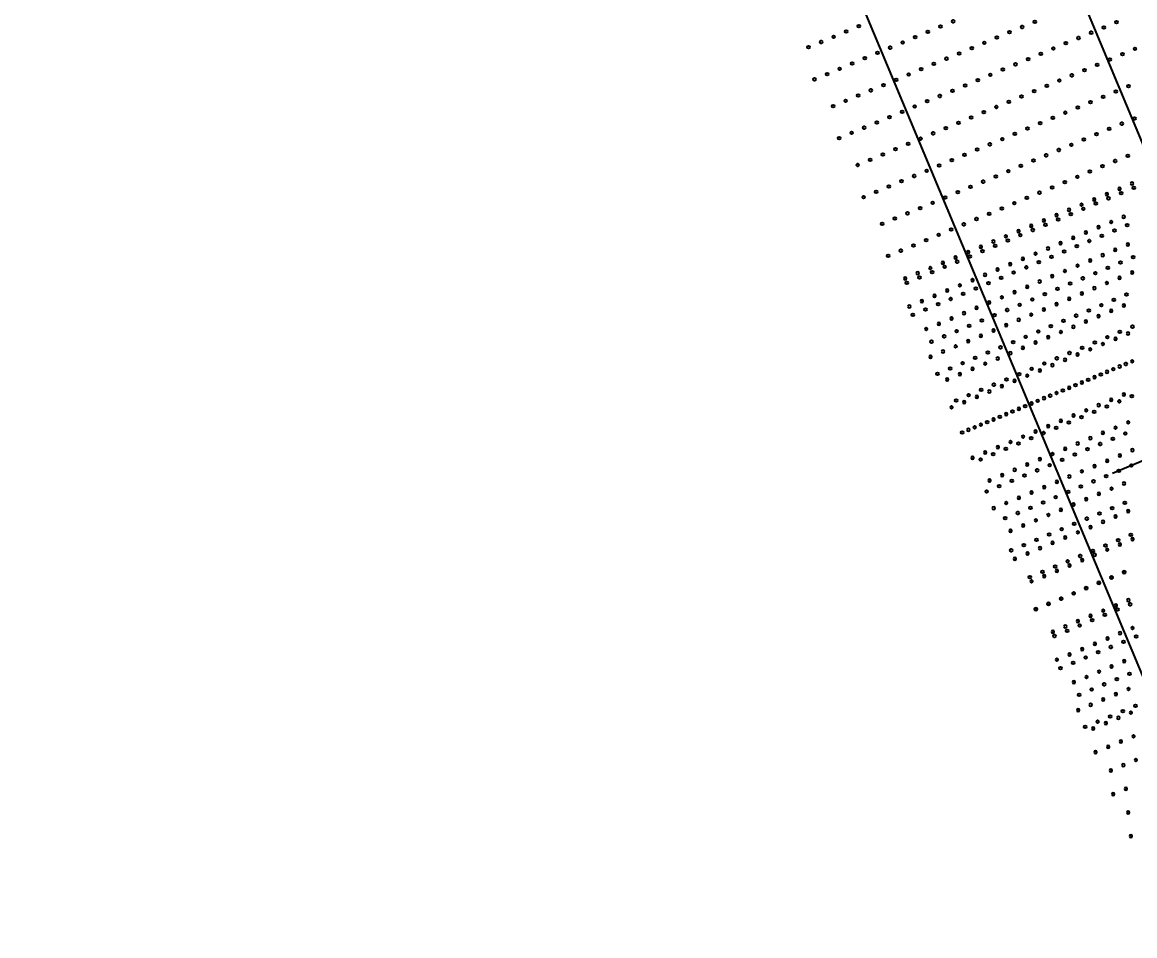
# Model space of a CAD drawing. Header units: millimetres. Extents: x 712803 to 922331, y -1382701 to -1225629.
# Drawn here: x 786131 to 788574, y -1323606 to -1321602 of the extents above; entities that cross this region are included whole.
import ezdxf

# ---------------------------------------------------------------- set-up
doc = ezdxf.new("R2010")
doc.units = ezdxf.units.MM
doc.header["$LTSCALE"] = 10
doc.header["$MEASUREMENT"] = 0
for name, color, linetype in [('I—平顶—分格线', 8, 'Continuous'), ('I—平顶—造型', 122, 'Continuous'), ('I—装饰—尺寸标注', 232, 'Continuous')]:
    doc.layers.add(name, color=color, linetype=linetype)
doc.styles.add('ARIAL', font='arial.ttf')
doc.dimstyles.new('XD30', dxfattribs={"dimscale": 30, "dimtxt": 2.5, "dimasz": 1, "dimexe": 1, "dimexo": 1, "dimgap": 0.8, "dimtad": 1, "dimdec": 0, "dimrnd": 5, "dimdsep": 46, "dimtxsty": 'ARIAL', "dimblk1": 'ARCHTICK', "dimblk2": 'ARCHTICK', "dimsah": 1, "dimcen": -0.9, "dimdle": 1, "dimclrd": 256, "dimclre": 256, "dimclrt": 40, "dimaunit": 1, "dimadec": 0, "dimazin": 0, "dimtfac": 0.35, "dimtdec": 0, "dimtix": 1, "dimtmove": 2, "dimatfit": 3, "dimldrblk": 'ARCHTICK', "dimfxl": 0, "dimtvp": 0.8, "dimtolj": 1, "dimtzin": 0, "dimarcsym": 0})

# ---------------------------------------------------------------- blocks, each defined once
blk = doc.blocks.new('_ArchTick')
at = {"color": 0, "linetype": 'ByBlock', "const_width": 0.15}
blk.add_lwpolyline([(-0.5, -0.5), (0.5, 0.5)], dxfattribs=at)
blk = doc.blocks.new('*D1586')
at = {"layer": 'Defpoints', "color": 0, "ltscale": 50, "transparency": 16777216}
for p in [(712802.6, -1325596.1, 277.1), (794966.1, -1327810.6, 276.8), (794557.8, -1327981.3)]:
    blk.add_point(p, dxfattribs=at)
at = {"layer": 'I—装饰—尺寸标注', "lineweight": -2, "ltscale": 50, "transparency": 16777216}
for p, q in [((781534.8, -1296829.9), (794569.3, -1328009)), ((781408, -1296915.4), (781574.1, -1296846)), ((794673.4, -1327932.9), (794530.1, -1327992.9))]:
    blk.add_line(p, q, dxfattribs=at)
at = {"layer": 'I—装饰—尺寸标注', "lineweight": -2, "ltscale": 50, "transparency": 16777216, "xscale": 30, "yscale": 30, "zscale": 30}
for p, rotation in [((781546.4, -1296857.5), 112.6875065896419), ((794557.8, -1327981.3), 292.6875065896419)]:
    blk.add_blockref('_ArchTick', p, dxfattribs=dict(at, rotation=rotation))
at = {"layer": 'I—装饰—尺寸标注', "color": 40, "ltscale": 50, "transparency": 16777216, "insert": (788109.6, -1312395.4), "char_height": 75, "attachment_point": 5, "rotation": 292.6875, "style": 'ARIAL'}
blk.add_mtext('\\A1;33735', dxfattribs=at)
blk = doc.blocks.new('4560')
at = {"layer": 'I—平顶—分格线'}
for centre in [(-20, -830), (-80, -875), (-20, -860), (-200, -905), (-140, -890), (-80, -905), (-20, -890), (-140, -920), (-20, -920), (-260, -950), (-200, -935), (-140, -950), (-80, -935), (-20, -950), (-320, -965), (-200, -965), (-80, -965), (-380, -980), (-320, -995), (-260, -980), (-200, -995), (-140, -980), (-80, -995), (-20, -980), (-440, -1025), (-380, -1010), (-320, -1025), (-260, -1010), (-200, -1025), (-140, -1010), (-80, -1025), (-20, -1010), (-500, -1040), (-380, -1040), (-260, -1040), (-140, -1040), (-20, -1040), (-560, -1055), (-500, -1070), (-440, -1055), (-380, -1070), (-320, -1055), (-260, -1070), (-200, -1055), (-140, -1070), (-80, -1055), (-20, -1070), (-620, -1100), (-560, -1085), (-500, -1100), (-440, -1085), (-380, -1100), (-320, -1085), (-260, -1100), (-200, -1085), (-140, -1100), (-80, -1085), (-20, -1100), (-680, -1115), (-560, -1115), (-440, -1115), (-320, -1115), (-200, -1115), (-80, -1115), (-740, -1130), (-680, -1145), (-620, -1130), (-560, -1145), (-500, -1130), (-440, -1145), (-380, -1130), (-320, -1145), (-260, -1130), (-200, -1145), (-140, -1130), (-80, -1145), (-20, -1130), (-800, -1175), (-740, -1160), (-680, -1175), (-620, -1160), (-560, -1175), (-500, -1160), (-440, -1175), (-380, -1160), (-320, -1175), (-260, -1160), (-200, -1175), (-140, -1160), (-80, -1175), (-20, -1160), (-860, -1190), (-740, -1190), (-620, -1190), (-500, -1190), (-380, -1190), (-260, -1190), (-140, -1190), (-20, -1190), (-920, -1205), (-860, -1220), (-800, -1205), (-740, -1220), (-680, -1205), (-620, -1220), (-560, -1205), (-500, -1220), (-440, -1205), (-380, -1220), (-320, -1205), (-260, -1220), (-200, -1205), (-140, -1220), (-80, -1205), (-20, -1220), (-920, -1235), (-800, -1235), (-680, -1235), (-560, -1235), (-440, -1235), (-320, -1235), (-200, -1235), (-80, -1235), (-1040, -1265), (-980, -1250), (-920, -1265), (-860, -1250), (-800, -1265), (-740, -1250), (-680, -1265), (-620, -1250), (-560, -1265), (-500, -1250), (-440, -1265), (-380, -1250), (-320, -1265), (-260, -1250), (-200, -1265), (-140, -1250), (-80, -1265), (-20, -1250), (-1040, -1295), (-980, -1280), (-920, -1295), (-860, -1280), (-800, -1295), (-740, -1280), (-680, -1295), (-620, -1280), (-560, -1295), (-500, -1280), (-440, -1295), (-380, -1280), (-320, -1295), (-260, -1280), (-200, -1295), (-140, -1280), (-80, -1295), (-20, -1280), (-980, -1310), (-860, -1310), (-740, -1310), (-620, -1310), (-500, -1310), (-380, -1310), (-260, -1310), (-140, -1310), (-20, -1310), (-1040, -1325), (-980, -1340), (-920, -1325), (-860, -1340), (-800, -1325), (-740, -1340), (-680, -1325), (-620, -1340), (-560, -1325), (-500, -1340), (-440, -1325), (-380, -1340), (-320, -1325), (-260, -1340), (-200, -1325), (-140, -1340), (-80, -1325), (-20, -1340), (-1040, -1355), (-980, -1370), (-920, -1355), (-860, -1370), (-800, -1355), (-740, -1370), (-680, -1355), (-620, -1370), (-560, -1355), (-500, -1370), (-440, -1355), (-380, -1370), (-320, -1355), (-260, -1370), (-200, -1355), (-140, -1370), (-80, -1355), (-20, -1370), (-1040, -1385), (-920, -1385), (-800, -1385), (-680, -1385), (-560, -1385), (-440, -1385), (-320, -1385), (-200, -1385), (-80, -1385)]:
    blk.add_circle(centre, 3, dxfattribs=at)
at = {"layer": 'I—平顶—分格线', "color": 3}
for centre in [(-1140, -1295), (-1090, -1280), (-1190, -1310), (-1090, -1310), (-1190, -1340), (-1140, -1325), (-1090, -1340), (-1290, -1370), (-1240, -1355), (-1190, -1370), (-1140, -1355), (-1090, -1370), (-1340, -1385), (-1240, -1385), (-1140, -1385)]:
    blk.add_circle(centre, 3, dxfattribs=at)
blk = doc.blocks.new('70')
at = {"layer": 'I—平顶—分格线', "color": 1}
for centre in [(30, -1360), (60, -1360), (90, -1360), (120, -1360), (150, -1360), (15, -1430), (45, -1430), (75, -1430), (105, -1430), (135, -1430), (165, -1430), (195, -1430), (225, -1430), (255, -1430), (285, -1430), (315, -1430), (345, -1430), (30, -1500), (60, -1500), (90, -1500), (120, -1500), (150, -1500), (180, -1500), (210, -1500), (240, -1500), (270, -1500), (300, -1500), (330, -1500), (360, -1500), (390, -1500), (420, -1500), (450, -1500), (480, -1500), (510, -1500), (15, -1570), (45, -1570), (75, -1570), (105, -1570), (135, -1570), (165, -1570), (195, -1570), (225, -1570), (255, -1570), (285, -1570), (315, -1570), (345, -1570), (375, -1570), (405, -1570), (435, -1570), (465, -1570), (495, -1570), (525, -1570), (555, -1570), (585, -1570), (615, -1570), (645, -1570), (675, -1570), (30, -1640), (60, -1640), (90, -1640), (120, -1640), (150, -1640), (180, -1640), (210, -1640), (240, -1640), (270, -1640), (300, -1640), (330, -1640), (360, -1640), (390, -1640), (420, -1640), (450, -1640), (480, -1640), (510, -1640), (540, -1640), (570, -1640), (600, -1640), (630, -1640), (660, -1640), (690, -1640), (15, -1710), (45, -1710), (75, -1710), (105, -1710), (135, -1710), (165, -1710), (195, -1710), (225, -1710), (255, -1710), (285, -1710), (315, -1710), (345, -1710), (375, -1710), (405, -1710), (435, -1710), (465, -1710), (495, -1710), (525, -1710), (555, -1710), (585, -1710), (615, -1710), (645, -1710), (30, -1780), (60, -1780), (90, -1780), (120, -1780), (150, -1780), (180, -1780), (210, -1780), (240, -1780), (270, -1780), (300, -1780), (330, -1780), (360, -1780), (390, -1780), (420, -1780), (450, -1780), (480, -1780), (510, -1780), (540, -1780), (570, -1780), (600, -1780), (630, -1780), (15, -1850), (45, -1850), (75, -1850), (105, -1850), (135, -1850), (165, -1850), (195, -1850), (225, -1850), (255, -1850), (285, -1850), (315, -1850), (345, -1850), (375, -1850), (405, -1850), (435, -1850), (465, -1850), (495, -1850), (525, -1850), (555, -1850), (585, -1850), (30, -1920), (60, -1920), (90, -1920), (120, -1920), (150, -1920), (180, -1920), (210, -1920), (240, -1920), (270, -1920), (300, -1920), (330, -1920), (360, -1920), (390, -1920), (420, -1920), (450, -1920), (480, -1920), (510, -1920), (540, -1920), (570, -1920), (15, -1990), (45, -1990), (75, -1990), (105, -1990), (135, -1990), (165, -1990), (195, -1990), (225, -1990), (255, -1990), (285, -1990), (315, -1990), (345, -1990), (375, -1990), (405, -1990), (435, -1990), (465, -1990), (495, -1990), (525, -1990), (30, -2060), (60, -2060), (90, -2060), (120, -2060), (150, -2060), (180, -2060), (210, -2060), (240, -2060), (270, -2060), (300, -2060), (330, -2060), (360, -2060), (390, -2060), (420, -2060), (450, -2060), (480, -2060), (510, -2060), (15, -2130), (45, -2130), (75, -2130), (105, -2130), (135, -2130), (165, -2130), (195, -2130), (225, -2130), (255, -2130), (285, -2130), (315, -2130), (345, -2130), (375, -2130), (405, -2130), (435, -2130), (465, -2130), (30, -2200), (60, -2200), (90, -2200), (120, -2200), (150, -2200), (180, -2200), (210, -2200), (240, -2200), (270, -2200), (300, -2200), (330, -2200), (360, -2200), (390, -2200), (420, -2200), (450, -2200), (15, -2270), (45, -2270), (75, -2270), (105, -2270), (135, -2270), (165, -2270), (195, -2270), (225, -2270), (255, -2270), (285, -2270), (315, -2270), (345, -2270), (375, -2270), (405, -2270), (30, -2340), (60, -2340), (90, -2340), (120, -2340), (150, -2340), (180, -2340), (210, -2340), (240, -2340), (270, -2340), (300, -2340), (330, -2340), (360, -2340), (390, -2340), (15, -2410), (45, -2410), (75, -2410), (105, -2410), (135, -2410), (165, -2410), (195, -2410), (225, -2410), (255, -2410), (285, -2410), (315, -2410), (345, -2410), (30, -2480), (60, -2480), (90, -2480), (120, -2480), (150, -2480), (180, -2480), (210, -2480), (240, -2480), (270, -2480), (300, -2480), (330, -2480), (15, -2550), (45, -2550), (75, -2550), (105, -2550), (135, -2550), (165, -2550), (195, -2550), (225, -2550), (255, -2550), (285, -2550), (30, -2620), (60, -2620), (90, -2620), (120, -2620), (150, -2620), (180, -2620), (210, -2620), (240, -2620), (270, -2620), (15, -2690), (45, -2690), (75, -2690), (105, -2690), (135, -2690), (165, -2690), (195, -2690), (225, -2690), (30, -2760), (60, -2760), (90, -2760), (120, -2760), (150, -2760), (180, -2760), (210, -2760), (15, -2830), (45, -2830), (75, -2830), (105, -2830), (135, -2830), (165, -2830), (195, -2830), (30, -2900), (60, -2900), (90, -2900), (120, -2900), (150, -2900), (15, -2970), (45, -2970), (75, -2970), (105, -2970), (135, -2970)]:
    blk.add_circle(centre, 3, dxfattribs=at)

msp = doc.modelspace()

# ---------------------------------------------------------------- linework, layer by layer
at = {"layer": 'I—平顶—分格线', "extrusion": (0.000109945, 4.5974e-05, 1), "elevation": 26.2}
for points in [[(786577.9, -1316485), (790346.5, -1325496.6)], [(786374.9, -1316569.9), (790143.5, -1325581.5)], [(788524.8, -1322591.7), (789548.9, -1322163.6)]]:
    msp.add_lwpolyline(points, dxfattribs=at)
at = {"layer": 'I—平顶—造型', "extrusion": (0.000109945, 4.5974e-05, 1)}
msp.add_line((789712.9, -1325718.2, -51.6), (785957, -1316736.9, -51.6), dxfattribs=at)
at = {"layer": 'I—平顶—造型', "extrusion": (0.000109945, 4.5974e-05, 1), "elevation": -25.6}
msp.add_lwpolyline([(787085.2, -1316273), (790854.1, -1325284.3)], dxfattribs=at)

# ---------------------------------------------------------------- block references
at = {"layer": 'I—平顶—分格线', "extrusion": (0.000109945, 4.5974e-05, 1), "rotation": 22.69420997310895}
msp.add_blockref('70', (787305.1, -1320414, 26.2), dxfattribs=at)
at = {"layer": 'I—平顶—分格线', "extrusion": (-0.000109945, -4.5974e-05, -1), "zscale": -0.9999999999999996, "rotation": 67.30579002689106}
msp.add_blockref('4560', (-789325.9, -1321617.5, -26.2), dxfattribs=at)

# ---------------------------------------------------------------- dimensions: what is measured, and where the dimension line sits
at = {"layer": 'I—装饰—尺寸标注', "color": 6, "ltscale": 50}
dim = msp.add_linear_dim(base=(794557.8, -1327981.3, -277.1), p1=(712802.6, -1325596.1), p2=(794966.1, -1327810.6, -0.3), angle=292.6875, dimstyle='XD30', dxfattribs=at)
dim.commit()
dim.dimension.update_dxf_attribs({"geometry": '*D1586', "text_midpoint": (788109.6, -1312395.4, -277.1)})

doc.saveas('drawing.dxf')
